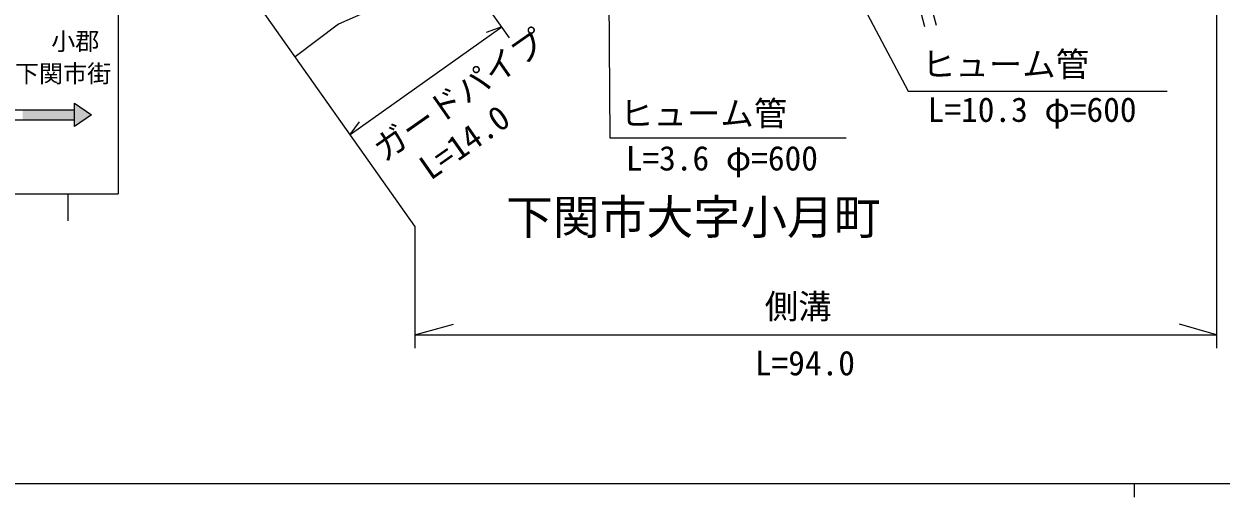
# Model space of a CAD drawing. Units: millimetres, scale not verified. Extents: x 40000 to 680001, y 20000 to 380001.
# Drawn here: x 85006 to 174483, y 204000 to 239325 of the extents above; entities that cross this region are included whole.
import ezdxf
from ezdxf.enums import TextEntityAlignment as Align

# ---------------------------------------------------------------- set-up
doc = ezdxf.new("R2010")
doc.units = ezdxf.units.MM
doc.header["$LTSCALE"] = 1000
doc.linetypes.add('DASHED', pattern=[7.5, 6, -1.5])
for name, color, linetype, lineweight in [('M-BGD', 7, 'Continuous', 13), ('M-STR-HTXT', 7, 'Continuous', 13), ('M-STR-STRC', 7, 'Continuous', 25), ('M-TTL-BAND', 7, 'Continuous', 25)]:
    doc.layers.add(name, color=color, linetype=linetype, lineweight=lineweight)
doc.styles.add('ＭＳ ゴシック', font='')
doc.styles.get('ＭＳ ゴシック').set_extended_font_data('MS Gothic')

msp = doc.modelspace()

# ---------------------------------------------------------------- hatches: boundary and pattern name
at = {"layer": 'M-STR-STRC'}
for points in [[(84922, 232914), (88797, 232914), (88797, 232164), (84922, 232164)], [(88797, 232914), (88797, 233414), (90047, 232539), (88797, 231664), (88797, 232164)]]:
    msp.add_hatch(color=256, dxfattribs=at).paths.add_polyline_path(points)

# ---------------------------------------------------------------- linework, layer by layer
at = {"layer": 'M-BGD'}
for p, q in [((125399, 282710), (151108, 234310)), ((123159, 245797), (108524, 239304)), ((108524, 239304), (105291, 236870))]:
    msp.add_line(p, q, dxfattribs=at)
at = {"layer": 'M-BGD', "linetype": 'DASHED'}
for points in [[(149931, 254121), (150784, 244927), (152353, 238953)], [(153202, 239205), (151602, 245168), (151341, 247987)]]:
    msp.add_lwpolyline(points, dxfattribs=at)
at = {"layer": 'M-STR-HTXT'}
for p, q in [((174143, 291423), (174143, 215116)), ((128472, 276264), (128807, 230832)), ((114233, 224234), (85784, 264436)), ((121305, 238287), (104602, 261890)), ((109389, 231080), (120727, 239103)), ((120727, 239103), (119551, 238678)), ((151108, 234310), (170455, 234310)), ((109389, 231080), (110091, 232006)), ((128807, 230832), (146454, 230832)), ((114233, 224234), (114233, 215116)), ((114233, 216116), (117109, 216898)), ((174143, 216116), (171378, 216918)), ((114233, 216116), (174143, 216116))]:
    msp.add_line(p, q, dxfattribs=at)
at = {"layer": 'M-STR-STRC'}
for p, q in [((92047, 241645), (92047, 226645)), ((80297, 232914), (88797, 232914)), ((88797, 233414), (90047, 232539)), ((88797, 231664), (88797, 233414)), ((80297, 232164), (88797, 232164)), ((90047, 232539), (88797, 231664)), ((77047, 226645), (92047, 226645))]:
    msp.add_line(p, q, dxfattribs=at)
at = {"layer": 'M-STR-STRC', "lineweight": 13}
msp.add_line((88297, 226645), (88297, 224628), dxfattribs=at)
at = {"layer": 'M-TTL-BAND'}
for p, q in [((40000, 205000), (579001, 205000)), ((168000, 205000), (168000, 204000))]:
    msp.add_line(p, q, dxfattribs=at)

# ---------------------------------------------------------------- texts
at = {"layer": 'M-BGD', "style": 'ＭＳ ゴシック'}
msp.add_text('下関市大字小月町', height=2566, dxfattribs=at).set_placement((135036, 222855), align=Align.BOTTOM_CENTER)
at = {"layer": 'M-STR-HTXT', "style": 'ＭＳ ゴシック'}
msp.add_text('ガードパイプ', height=1833, rotation=35, dxfattribs=at).set_placement((124530, 237125), align=Align.BOTTOM_RIGHT)
for s, p in [('ヒューム管', (152122, 234851)), ('ヒューム管', (129555, 231178)), ('L=10.3 φ=600', (152557, 231462)), ('L=3.6 φ=600', (129990, 227833))]:
    msp.add_text(s, height=1833, dxfattribs=at).set_placement(p, align=Align.BOTTOM_LEFT)
msp.add_text('L=14.0', height=1833, rotation=35, dxfattribs=at).set_placement((115708, 227149), align=Align.BOTTOM_LEFT)
msp.add_text('側溝', height=1833, dxfattribs=at).set_placement((142876, 218233), align=Align.MIDDLE_CENTER)
msp.add_text('L=94.0', height=1833, dxfattribs=at).set_placement((143379, 212538), align=Align.BOTTOM_CENTER)
at = {"layer": 'M-STR-STRC', "style": 'ＭＳ ゴシック'}
for s, p in [('小郡', (87043, 236975)), ('下関市街', (84330, 234560))]:
    msp.add_text(s, height=1320, dxfattribs=at).set_placement(p, align=Align.BOTTOM_LEFT)

doc.saveas('drawing.dxf')
